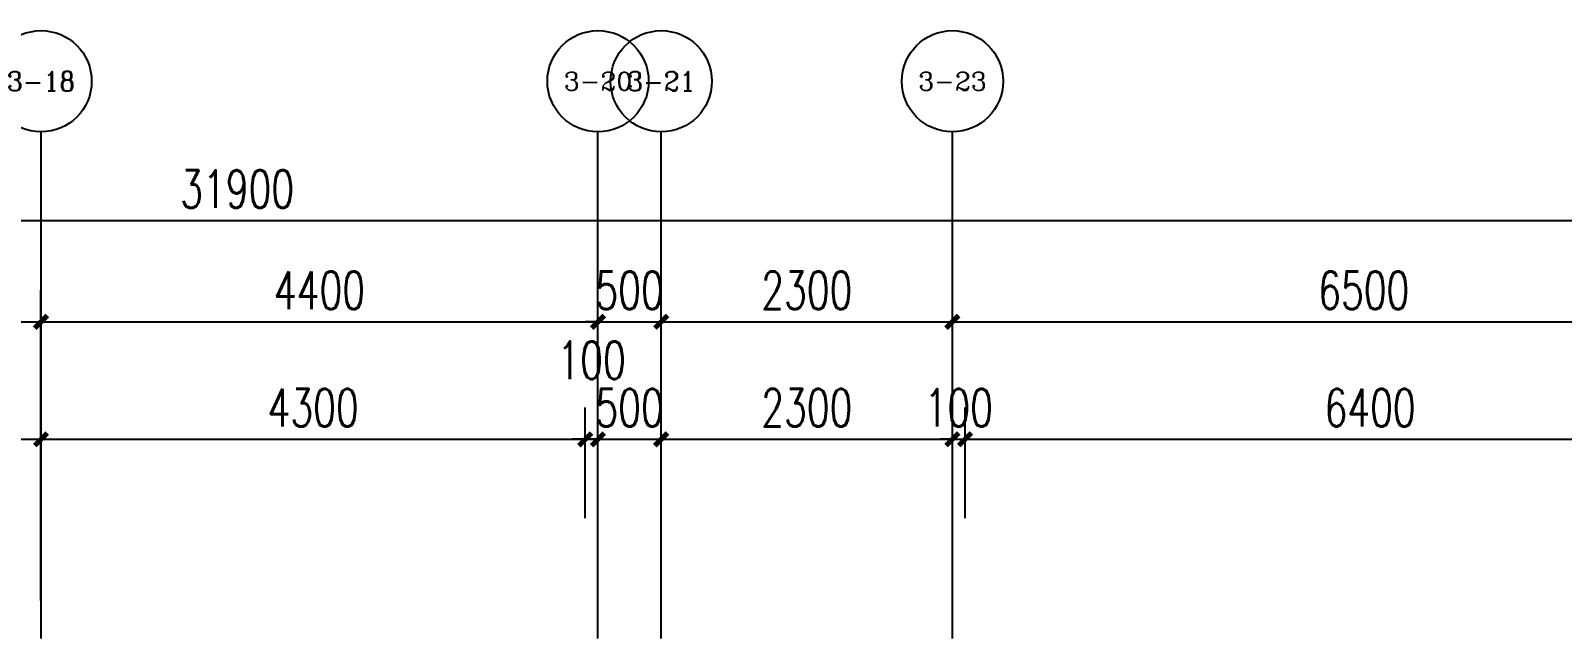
# Model space of a CAD drawing. Extents: x -59851 to 653804, y -249523 to 437614.
# Drawn here: x -12896 to -795, y -147323 to -142523 of the extents above; entities that cross this region are included whole.
import ezdxf
from ezdxf.enums import TextEntityAlignment as Align

# ---------------------------------------------------------------- set-up
doc = ezdxf.new("R2010")
doc.units = 0
doc.header["$LTSCALE"] = 1000
doc.header["$MEASUREMENT"] = 0
for name, color, linetype in [('A-第三道尺寸线', 105, 'Continuous'), ('AXIS', 3, 'Continuous'), ('AXIS_TEXT', 7, 'Continuous')]:
    doc.layers.add(name, color=color, linetype=linetype)
doc.styles.add('_TCH_AXIS', font='COMPLEX', dxfattribs={"bigfont": 'GBCBIG'})
doc.styles.add('_TCH_DIM_T3', font='SIMPLEX.shx', dxfattribs={"width": 0.705882, "bigfont": 'GBCBIG.shx'})
doc.styles.add('COMPLEX', font='COMPLEX')
doc.dimstyles.new('_TCH_ARCH&&100', dxfattribs={"dimtxt": 297.5, "dimasz": 100, "dimexe": 250, "dimexo": 300, "dimgap": 100, "dimtad": 1, "dimdec": 0, "dimzin": 0, "dimdsep": 46, "dimtxsty": '_TCH_DIM_T3', "dimblk": 'ARCHTICK', "dimcen": 0.09, "dimclrt": 7, "dimazin": 2, "dimtfac": 1, "dimtdec": 0, "dimtix": 1, "dimtmove": 2, "dimatfit": 3, "dimfxl": 0, "dimtolj": 1, "dimtzin": 0, "dimarcsym": 0})

# ---------------------------------------------------------------- blocks, each defined once
blk = doc.blocks.new('_ArchTick')
at = {"color": 0, "linetype": 'ByBlock', "const_width": 0.4}
blk.add_lwpolyline([(-0.5, -0.5), (0.5, 0.5)], dxfattribs=at)
blk = doc.blocks.new('*D1663')
at = {"layer": 'A-第三道尺寸线', "color": 0, "lineweight": -2, "transparency": 16777216}
for p, q in [((-17714, -146373), (-17714, -145501)), ((-12814, -146373), (-12814, -145501)), ((-17714, -145751), (-12814, -145751))]:
    blk.add_line(p, q, dxfattribs=at)
at = {"layer": 'Defpoints', "color": 0, "transparency": 16777216}
for p in [(-12814, -145751), (-17714, -146673), (-12814, -146673)]:
    blk.add_point(p, dxfattribs=at)
at = {"layer": 'A-第三道尺寸线', "color": 0, "lineweight": -2, "transparency": 16777216, "xscale": 100, "yscale": 100, "zscale": 100, "rotation": 180}
blk.add_blockref('_ArchTick', (-17714, -145751), dxfattribs=at)
at = {"layer": 'A-第三道尺寸线', "color": 0, "lineweight": -2, "transparency": 16777216, "xscale": 100, "yscale": 100, "zscale": 100}
blk.add_blockref('_ArchTick', (-12814, -145751), dxfattribs=at)
at = {"layer": 'A-第三道尺寸线', "color": 7, "transparency": 16777216, "insert": (-15264, -145502), "char_height": 297.5, "attachment_point": 5, "style": '_TCH_DIM_T3'}
blk.add_mtext('\\A1;4900', dxfattribs=at)
blk = doc.blocks.new('*D1664')
at = {"layer": 'A-第三道尺寸线', "color": 0, "lineweight": -2, "transparency": 16777216}
for p, q in [((-12814, -146373), (-12814, -145501)), ((-8514, -146373), (-8514, -145501)), ((-12814, -145751), (-8514, -145751))]:
    blk.add_line(p, q, dxfattribs=at)
at = {"layer": 'Defpoints', "color": 0, "transparency": 16777216}
for p in [(-8514, -145751), (-12814, -146673), (-8514, -146673)]:
    blk.add_point(p, dxfattribs=at)
at = {"layer": 'A-第三道尺寸线', "color": 0, "lineweight": -2, "transparency": 16777216, "xscale": 100, "yscale": 100, "zscale": 100, "rotation": 180}
blk.add_blockref('_ArchTick', (-12814, -145751), dxfattribs=at)
at = {"layer": 'A-第三道尺寸线', "color": 0, "lineweight": -2, "transparency": 16777216, "xscale": 100, "yscale": 100, "zscale": 100}
blk.add_blockref('_ArchTick', (-8514, -145751), dxfattribs=at)
at = {"layer": 'A-第三道尺寸线', "color": 7, "transparency": 16777216, "insert": (-10664, -145502), "char_height": 297.5, "attachment_point": 5, "style": '_TCH_DIM_T3'}
blk.add_mtext('\\A1;4300', dxfattribs=at)
blk = doc.blocks.new('*D1665')
at = {"layer": 'A-第三道尺寸线', "color": 0, "lineweight": -2, "transparency": 16777216}
for p, q in [((-8514, -146373), (-8514, -145501)), ((-8414, -146373), (-8414, -145501)), ((-8514, -145751), (-8614, -145751)), ((-8514, -145751), (-8414, -145751)), ((-8414, -145751), (-8314, -145751))]:
    blk.add_line(p, q, dxfattribs=at)
at = {"layer": 'Defpoints', "color": 0, "transparency": 16777216}
for p in [(-8414, -145751), (-8514, -146673), (-8414, -146673)]:
    blk.add_point(p, dxfattribs=at)
at = {"layer": 'A-第三道尺寸线', "color": 0, "lineweight": -2, "transparency": 16777216, "xscale": 100, "yscale": 100, "zscale": 100}
blk.add_blockref('_ArchTick', (-8514, -145751), dxfattribs=at)
at = {"layer": 'A-第三道尺寸线', "color": 0, "lineweight": -2, "transparency": 16777216, "xscale": 100, "yscale": 100, "zscale": 100, "rotation": 180}
blk.add_blockref('_ArchTick', (-8414, -145751), dxfattribs=at)
at = {"layer": 'A-第三道尺寸线', "color": 7, "transparency": 16777216, "insert": (-8464, -145126), "char_height": 297.5, "attachment_point": 5, "style": '_TCH_DIM_T3'}
blk.add_mtext('\\A1;100', dxfattribs=at)
blk = doc.blocks.new('*D1666')
at = {"layer": 'A-第三道尺寸线', "color": 0, "lineweight": -2, "transparency": 16777216}
for p, q in [((-8414, -146373), (-8414, -145501)), ((-7914, -146373), (-7914, -145501)), ((-8414, -145751), (-8514, -145751)), ((-8414, -145751), (-7914, -145751)), ((-7914, -145751), (-7814, -145751))]:
    blk.add_line(p, q, dxfattribs=at)
at = {"layer": 'Defpoints', "color": 0, "transparency": 16777216}
for p in [(-7914, -145751), (-8414, -146673), (-7914, -146673)]:
    blk.add_point(p, dxfattribs=at)
at = {"layer": 'A-第三道尺寸线', "color": 0, "lineweight": -2, "transparency": 16777216, "xscale": 100, "yscale": 100, "zscale": 100}
blk.add_blockref('_ArchTick', (-8414, -145751), dxfattribs=at)
at = {"layer": 'A-第三道尺寸线', "color": 0, "lineweight": -2, "transparency": 16777216, "xscale": 100, "yscale": 100, "zscale": 100, "rotation": 180}
blk.add_blockref('_ArchTick', (-7914, -145751), dxfattribs=at)
at = {"layer": 'A-第三道尺寸线', "color": 7, "transparency": 16777216, "insert": (-8164, -145502), "char_height": 297.5, "attachment_point": 5, "style": '_TCH_DIM_T3'}
blk.add_mtext('\\A1;500', dxfattribs=at)
blk = doc.blocks.new('*D1667')
at = {"layer": 'A-第三道尺寸线', "color": 0, "lineweight": -2, "transparency": 16777216}
for p, q in [((-7914, -146373), (-7914, -145501)), ((-5614, -146373), (-5614, -145501)), ((-7914, -145751), (-5614, -145751))]:
    blk.add_line(p, q, dxfattribs=at)
at = {"layer": 'Defpoints', "color": 0, "transparency": 16777216}
for p in [(-5614, -145751), (-7914, -146673), (-5614, -146673)]:
    blk.add_point(p, dxfattribs=at)
at = {"layer": 'A-第三道尺寸线', "color": 0, "lineweight": -2, "transparency": 16777216, "xscale": 100, "yscale": 100, "zscale": 100, "rotation": 180}
blk.add_blockref('_ArchTick', (-7914, -145751), dxfattribs=at)
at = {"layer": 'A-第三道尺寸线', "color": 0, "lineweight": -2, "transparency": 16777216, "xscale": 100, "yscale": 100, "zscale": 100}
blk.add_blockref('_ArchTick', (-5614, -145751), dxfattribs=at)
at = {"layer": 'A-第三道尺寸线', "color": 7, "transparency": 16777216, "insert": (-6764, -145502), "char_height": 297.5, "attachment_point": 5, "style": '_TCH_DIM_T3'}
blk.add_mtext('\\A1;2300', dxfattribs=at)
blk = doc.blocks.new('*D1668')
at = {"layer": 'A-第三道尺寸线', "color": 0, "lineweight": -2, "transparency": 16777216}
for p, q in [((-5614, -146373), (-5614, -145501)), ((-5514, -146373), (-5514, -145501)), ((-5614, -145751), (-5714, -145751)), ((-5614, -145751), (-5514, -145751)), ((-5514, -145751), (-5414, -145751))]:
    blk.add_line(p, q, dxfattribs=at)
at = {"layer": 'Defpoints', "color": 0, "transparency": 16777216}
for p in [(-5514, -145751), (-5614, -146673), (-5514, -146673)]:
    blk.add_point(p, dxfattribs=at)
at = {"layer": 'A-第三道尺寸线', "color": 0, "lineweight": -2, "transparency": 16777216, "xscale": 100, "yscale": 100, "zscale": 100}
blk.add_blockref('_ArchTick', (-5614, -145751), dxfattribs=at)
at = {"layer": 'A-第三道尺寸线', "color": 0, "lineweight": -2, "transparency": 16777216, "xscale": 100, "yscale": 100, "zscale": 100, "rotation": 180}
blk.add_blockref('_ArchTick', (-5514, -145751), dxfattribs=at)
at = {"layer": 'A-第三道尺寸线', "color": 7, "transparency": 16777216, "insert": (-5564, -145502), "char_height": 297.5, "attachment_point": 5, "style": '_TCH_DIM_T3'}
blk.add_mtext('\\A1;100', dxfattribs=at)
blk = doc.blocks.new('*D1669')
at = {"layer": 'A-第三道尺寸线', "color": 0, "lineweight": -2, "transparency": 16777216}
for p, q in [((-5514, -146373), (-5514, -145501)), ((886, -146373), (886, -145501)), ((-5514, -145751), (886, -145751))]:
    blk.add_line(p, q, dxfattribs=at)
at = {"layer": 'Defpoints', "color": 0, "transparency": 16777216}
for p in [(886, -145751), (-5514, -146673), (886, -146673)]:
    blk.add_point(p, dxfattribs=at)
at = {"layer": 'A-第三道尺寸线', "color": 0, "lineweight": -2, "transparency": 16777216, "xscale": 100, "yscale": 100, "zscale": 100, "rotation": 180}
blk.add_blockref('_ArchTick', (-5514, -145751), dxfattribs=at)
at = {"layer": 'A-第三道尺寸线', "color": 0, "lineweight": -2, "transparency": 16777216, "xscale": 100, "yscale": 100, "zscale": 100}
blk.add_blockref('_ArchTick', (886, -145751), dxfattribs=at)
at = {"layer": 'A-第三道尺寸线', "color": 7, "transparency": 16777216, "insert": (-2314, -145502), "char_height": 297.5, "attachment_point": 5, "style": '_TCH_DIM_T3'}
blk.add_mtext('\\A1;6400', dxfattribs=at)
blk = doc.blocks.new('*D3097')
at = {"layer": 'AXIS', "color": 0, "lineweight": -2, "transparency": 16777216}
for p, q in [((-17714, -147023), (-17714, -144573)), ((-12814, -147023), (-12814, -144573)), ((-17714, -144823), (-12814, -144823))]:
    blk.add_line(p, q, dxfattribs=at)
at = {"layer": 'Defpoints', "color": 0, "transparency": 16777216}
for p in [(-12814, -144823), (-17714, -147323), (-12814, -147323)]:
    blk.add_point(p, dxfattribs=at)
at = {"layer": 'AXIS', "color": 0, "lineweight": -2, "transparency": 16777216, "xscale": 100, "yscale": 100, "zscale": 100, "rotation": 180}
blk.add_blockref('_ArchTick', (-17714, -144823), dxfattribs=at)
at = {"layer": 'AXIS', "color": 0, "lineweight": -2, "transparency": 16777216, "xscale": 100, "yscale": 100, "zscale": 100}
blk.add_blockref('_ArchTick', (-12814, -144823), dxfattribs=at)
at = {"layer": 'AXIS', "color": 7, "transparency": 16777216, "insert": (-15264, -144574), "char_height": 297.5, "attachment_point": 5, "style": '_TCH_DIM_T3'}
blk.add_mtext('\\A1;4900', dxfattribs=at)
blk = doc.blocks.new('*D3098')
at = {"layer": 'AXIS', "color": 0, "lineweight": -2, "transparency": 16777216}
for p, q in [((-12814, -147023), (-12814, -144573)), ((-8414, -147023), (-8414, -144573)), ((-12814, -144823), (-8414, -144823))]:
    blk.add_line(p, q, dxfattribs=at)
at = {"layer": 'Defpoints', "color": 0, "transparency": 16777216}
for p in [(-8414, -144823), (-12814, -147323), (-8414, -147323)]:
    blk.add_point(p, dxfattribs=at)
at = {"layer": 'AXIS', "color": 0, "lineweight": -2, "transparency": 16777216, "xscale": 100, "yscale": 100, "zscale": 100, "rotation": 180}
blk.add_blockref('_ArchTick', (-12814, -144823), dxfattribs=at)
at = {"layer": 'AXIS', "color": 0, "lineweight": -2, "transparency": 16777216, "xscale": 100, "yscale": 100, "zscale": 100}
blk.add_blockref('_ArchTick', (-8414, -144823), dxfattribs=at)
at = {"layer": 'AXIS', "color": 7, "transparency": 16777216, "insert": (-10614, -144574), "char_height": 297.5, "attachment_point": 5, "style": '_TCH_DIM_T3'}
blk.add_mtext('\\A1;4400', dxfattribs=at)
blk = doc.blocks.new('*D3099')
at = {"layer": 'AXIS', "color": 0, "lineweight": -2, "transparency": 16777216}
for p, q in [((-8414, -147023), (-8414, -144573)), ((-7914, -147023), (-7914, -144573)), ((-8414, -144823), (-8514, -144823)), ((-8414, -144823), (-7914, -144823)), ((-7914, -144823), (-7814, -144823))]:
    blk.add_line(p, q, dxfattribs=at)
at = {"layer": 'Defpoints', "color": 0, "transparency": 16777216}
for p in [(-7914, -144823), (-8414, -147323), (-7914, -147323)]:
    blk.add_point(p, dxfattribs=at)
at = {"layer": 'AXIS', "color": 0, "lineweight": -2, "transparency": 16777216, "xscale": 100, "yscale": 100, "zscale": 100}
blk.add_blockref('_ArchTick', (-8414, -144823), dxfattribs=at)
at = {"layer": 'AXIS', "color": 0, "lineweight": -2, "transparency": 16777216, "xscale": 100, "yscale": 100, "zscale": 100, "rotation": 180}
blk.add_blockref('_ArchTick', (-7914, -144823), dxfattribs=at)
at = {"layer": 'AXIS', "color": 7, "transparency": 16777216, "insert": (-8164, -144574), "char_height": 297.5, "attachment_point": 5, "style": '_TCH_DIM_T3'}
blk.add_mtext('\\A1;500', dxfattribs=at)
blk = doc.blocks.new('*D3100')
at = {"layer": 'AXIS', "color": 0, "lineweight": -2, "transparency": 16777216}
for p, q in [((-7914, -147023), (-7914, -144573)), ((-5614, -147023), (-5614, -144573)), ((-7914, -144823), (-5614, -144823))]:
    blk.add_line(p, q, dxfattribs=at)
at = {"layer": 'Defpoints', "color": 0, "transparency": 16777216}
for p in [(-5614, -144823), (-7914, -147323), (-5614, -147323)]:
    blk.add_point(p, dxfattribs=at)
at = {"layer": 'AXIS', "color": 0, "lineweight": -2, "transparency": 16777216, "xscale": 100, "yscale": 100, "zscale": 100, "rotation": 180}
blk.add_blockref('_ArchTick', (-7914, -144823), dxfattribs=at)
at = {"layer": 'AXIS', "color": 0, "lineweight": -2, "transparency": 16777216, "xscale": 100, "yscale": 100, "zscale": 100}
blk.add_blockref('_ArchTick', (-5614, -144823), dxfattribs=at)
at = {"layer": 'AXIS', "color": 7, "transparency": 16777216, "insert": (-6764, -144574), "char_height": 297.5, "attachment_point": 5, "style": '_TCH_DIM_T3'}
blk.add_mtext('\\A1;2300', dxfattribs=at)
blk = doc.blocks.new('*D3101')
at = {"layer": 'AXIS', "color": 0, "lineweight": -2, "transparency": 16777216}
for p, q in [((-5614, -147023), (-5614, -144573)), ((886, -147023), (886, -144573)), ((-5614, -144823), (886, -144823))]:
    blk.add_line(p, q, dxfattribs=at)
at = {"layer": 'Defpoints', "color": 0, "transparency": 16777216}
for p in [(886, -144823), (-5614, -147323), (886, -147323)]:
    blk.add_point(p, dxfattribs=at)
at = {"layer": 'AXIS', "color": 0, "lineweight": -2, "transparency": 16777216, "xscale": 100, "yscale": 100, "zscale": 100, "rotation": 180}
blk.add_blockref('_ArchTick', (-5614, -144823), dxfattribs=at)
at = {"layer": 'AXIS', "color": 0, "lineweight": -2, "transparency": 16777216, "xscale": 100, "yscale": 100, "zscale": 100}
blk.add_blockref('_ArchTick', (886, -144823), dxfattribs=at)
at = {"layer": 'AXIS', "color": 7, "transparency": 16777216, "insert": (-2364, -144574), "char_height": 297.5, "attachment_point": 5, "style": '_TCH_DIM_T3'}
blk.add_mtext('\\A1;6500', dxfattribs=at)
blk = doc.blocks.new('*D3104')
at = {"layer": 'AXIS', "color": 0, "lineweight": -2, "transparency": 16777216}
for p, q in [((-27214, -145201), (-27214, -143773)), ((4686, -145201), (4686, -143773)), ((-27214, -144023), (4686, -144023))]:
    blk.add_line(p, q, dxfattribs=at)
at = {"layer": 'Defpoints', "color": 0, "transparency": 16777216}
for p in [(4686, -144023), (-27214, -145501), (4686, -145501)]:
    blk.add_point(p, dxfattribs=at)
at = {"layer": 'AXIS', "color": 0, "lineweight": -2, "transparency": 16777216, "xscale": 100, "yscale": 100, "zscale": 100, "rotation": 180}
blk.add_blockref('_ArchTick', (-27214, -144023), dxfattribs=at)
at = {"layer": 'AXIS', "color": 0, "lineweight": -2, "transparency": 16777216, "xscale": 100, "yscale": 100, "zscale": 100}
blk.add_blockref('_ArchTick', (4686, -144023), dxfattribs=at)
at = {"layer": 'AXIS', "color": 7, "transparency": 16777216, "insert": (-11264, -143774), "char_height": 297.5, "attachment_point": 5, "style": '_TCH_DIM_T3'}
blk.add_mtext('\\A1;31900', dxfattribs=at)
blk = doc.blocks.new('_AXISO')
blk.add_circle((0, 0), 0.5)
at = {"layer": 'AXIS_TEXT', "style": 'COMPLEX', "width": 1.041667}
blk.add_attdef('A', text='', height=0.56, dxfattribs=at).set_placement((-0.25, -0.28), (0.25, -0.28), align=Align.FIT)

msp = doc.modelspace()

# ---------------------------------------------------------------- linework, layer by layer
at = {"layer": 'AXIS'}
for p, q in [((-12813.7, -147323.1), (-12813.7, -143323.1)), ((-8413.7, -147323.1), (-8413.7, -143323.1)), ((-7913.7, -147323.1), (-7913.7, -143323.1)), ((-5613.7, -147323.1), (-5613.7, -143323.1))]:
    msp.add_line(p, q, dxfattribs=at)

# ---------------------------------------------------------------- block references
ref = msp.add_blockref('_AXISO', (-12813.7, -142923.1), dxfattribs=dict(at, xscale=800, yscale=800, zscale=800))
ref.add_attrib('A', '3-18', dxfattribs={"layer": 'AXIS_TEXT', "height": 152.88, "style": '_TCH_AXIS'}).set_placement((-13083.1, -142999.6), (-12544.4, -142999.6), align=Align.FIT)
ref = msp.add_blockref('_AXISO', (-8413.7, -142923.1), dxfattribs=dict(at, xscale=800, yscale=800, zscale=800))
ref.add_attrib('A', '3-20', dxfattribs={"layer": 'AXIS_TEXT', "height": 143.86, "style": '_TCH_AXIS'}).set_placement((-8684.3, -142995), (-8143.1, -142995), align=Align.FIT)
ref = msp.add_blockref('_AXISO', (-7913.7, -142923.1), dxfattribs=dict(at, xscale=800, yscale=800, zscale=800))
ref.add_attrib('A', '3-21', dxfattribs={"layer": 'AXIS_TEXT', "height": 152.88, "style": '_TCH_AXIS'}).set_placement((-8183.1, -142999.6), (-7644.4, -142999.6), align=Align.FIT)
ref = msp.add_blockref('_AXISO', (-5613.7, -142923.1), dxfattribs=dict(at, xscale=800, yscale=800, zscale=800))
ref.add_attrib('A', '3-23', dxfattribs={"layer": 'AXIS_TEXT', "height": 143.86, "style": '_TCH_AXIS'}).set_placement((-5884.3, -142995), (-5343.1, -142995), align=Align.FIT)

# ---------------------------------------------------------------- dimensions: what is measured, and where the dimension line sits
at = {"layer": 'A-第三道尺寸线'}
dim = msp.add_linear_dim(base=(-8413.7, -145750.8), p1=(-8513.7, -146672.6), p2=(-8413.7, -146672.6), angle=0, dimstyle='_TCH_ARCH&&100', dxfattribs=at)
dim.commit()
dim.dimension.update_dxf_attribs({"geometry": '*D1665', "text_midpoint": (-8463.7, -145125.8), "dimtype": 161})
for p1, p2, picture, middle in [((-17713.7, -146672.6), (-12813.7, -146672.6), '*D1663', (-15263.7, -145502.1)), ((-12813.7, -146672.6), (-8513.7, -146672.6), '*D1664', (-10663.7, -145502.1)), ((-8413.7, -146672.6), (-7913.7, -146672.6), '*D1666', (-8163.7, -145502.1)), ((-7913.7, -146672.6), (-5613.7, -146672.6), '*D1667', (-6763.7, -145502.1)), ((-5613.7, -146672.6), (-5513.7, -146672.6), '*D1668', (-5563.7, -145502.1)), ((-5513.7, -146672.6), (886.3, -146672.6), '*D1669', (-2313.7, -145502.1))]:
    dim = msp.add_aligned_dim(p1=p1, p2=p2, distance=921.8, dimstyle='_TCH_ARCH&&100', dxfattribs=at)
    dim.commit()
    dim.dimension.update_dxf_attribs({"geometry": picture, "text_midpoint": middle})
at = {"layer": 'AXIS'}
for p1, p2, distance, picture, middle in [((-27213.7, -145500.8), (4686.3, -145500.8), 1477.7, '*D3104', (-11263.7, -143774.4)), ((-17713.7, -147323.1), (-12813.7, -147323.1), 2500, '*D3097', (-15263.7, -144574.4)), ((-12813.7, -147323.1), (-8413.7, -147323.1), 2500, '*D3098', (-10613.7, -144574.4)), ((-8413.7, -147323.1), (-7913.7, -147323.1), 2500, '*D3099', (-8163.7, -144574.4)), ((-7913.7, -147323.1), (-5613.7, -147323.1), 2500, '*D3100', (-6763.7, -144574.4)), ((-5613.7, -147323.1), (886.3, -147323.1), 2500, '*D3101', (-2363.7, -144574.4))]:
    dim = msp.add_aligned_dim(p1=p1, p2=p2, distance=distance, dimstyle='_TCH_ARCH&&100', dxfattribs=at)
    dim.commit()
    dim.dimension.update_dxf_attribs({"geometry": picture, "text_midpoint": middle})

doc.saveas('drawing.dxf')
